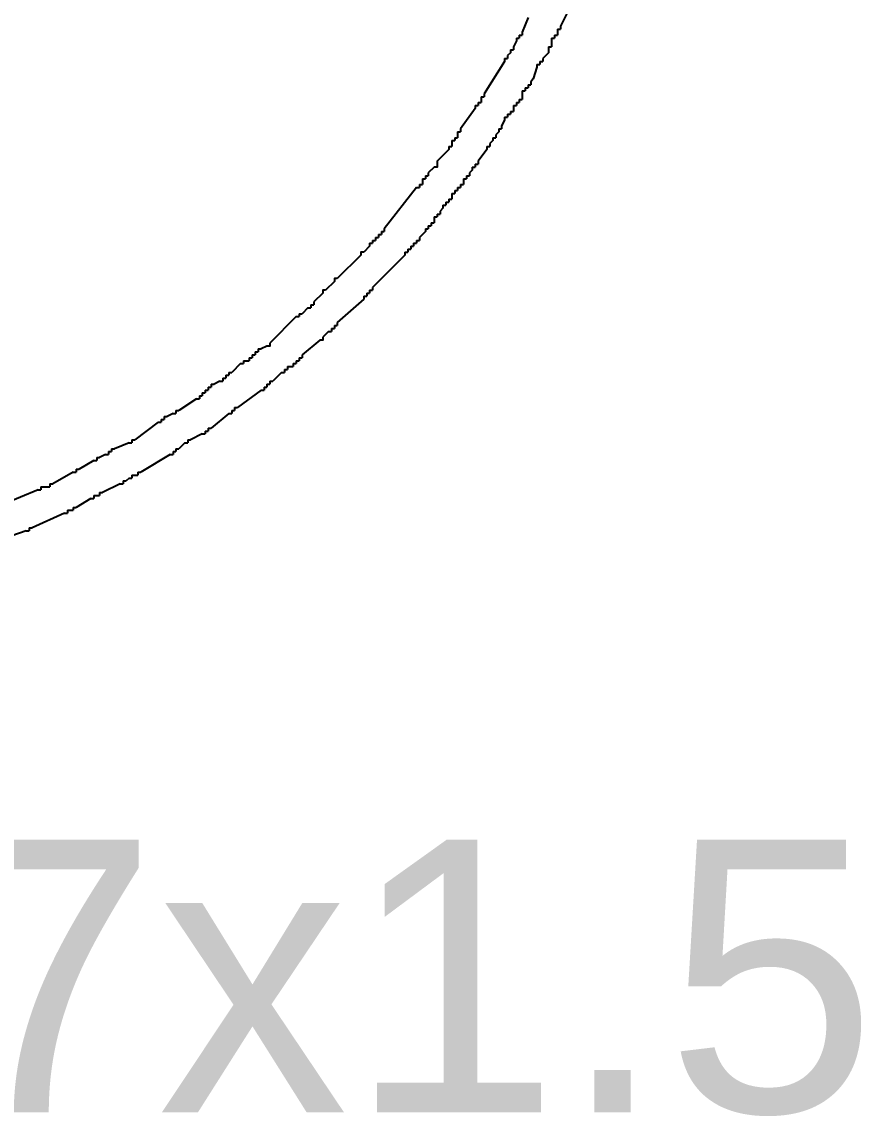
# Model space of a CAD drawing. Header units: millimetres. Extents: x -78 to 6757, y -2226 to 2184.
# Drawn here: x 75.01 to 93.49, y 1001.86 to 1025.96 of the extents above; entities that cross this region are included whole.
import ezdxf

# ---------------------------------------------------------------- set-up
doc = ezdxf.new("R2010")
doc.units = ezdxf.units.MM
doc.layers.add('LAYER_0', color=7, linetype='Continuous')
doc.styles.get("Standard").update_dxf_attribs({"font": 'TIMES.TTF'})
doc.linetypes.add('ZIPPED_TUBE', pattern='A,0.0001,-0.25,["~",Standard,S=1,R=0,X=-0.3,Y=-0.6],-0.25', length=0.5001)

# ---------------------------------------------------------------- blocks, each defined once
blk = doc.blocks.new('A$C31814A24')
at = {"color": 7, "linetype": 'Continuous'}
for points in [[(32.722, 10.338), (32.537, 9.969)], [(32.029, 10.107), (31.937, 9.876)], [(31.891, 9.83), (31.937, 9.83)], [(31.891, 9.83), (31.891, 9.784)], [(31.937, 9.876), (31.937, 9.83)], [(32.445, 9.83), (32.491, 9.83)], [(32.445, 9.83), (32.445, 9.784)], [(32.491, 9.923), (32.537, 9.923)], [(32.491, 9.923), (32.491, 9.876)], [(32.491, 9.876), (32.491, 9.83)], [(32.537, 9.969), (32.537, 9.923)], [(31.845, 9.738), (31.799, 9.646)], [(31.799, 9.646), (31.799, 9.6)], [(31.845, 9.784), (31.891, 9.784)], [(31.845, 9.784), (31.845, 9.738)], [(32.352, 9.646), (32.398, 9.646)], [(32.352, 9.646), (32.352, 9.6)], [(32.398, 9.784), (32.445, 9.784)], [(32.398, 9.784), (32.398, 9.738)], [(32.398, 9.738), (32.398, 9.692)], [(32.398, 9.692), (32.398, 9.646)], [(31.752, 9.553), (31.706, 9.507)], [(31.706, 9.507), (31.706, 9.461)], [(31.752, 9.6), (31.799, 9.6)], [(31.752, 9.6), (31.752, 9.553)], [(32.352, 9.6), (32.352, 9.553), (32.26, 9.461)], [(31.66, 9.415), (31.337, 8.907)], [(31.66, 9.461), (31.706, 9.461)], [(31.66, 9.461), (31.66, 9.415)], [(32.168, 9.323), (32.112, 9.143), (32.075, 9.092)], [(32.168, 9.369), (32.214, 9.369)], [(32.168, 9.369), (32.168, 9.323)], [(32.214, 9.415), (32.26, 9.415)], [(32.214, 9.415), (32.214, 9.369)], [(32.26, 9.461), (32.26, 9.415)], [(31.937, 8.953), (31.983, 8.953)], [(31.937, 8.953), (31.937, 8.907)], [(31.983, 9), (32.029, 9)], [(31.983, 9), (31.983, 8.953)], [(32.029, 9.046), (32.075, 9.046)], [(32.029, 9.046), (32.029, 9)], [(32.075, 9.092), (32.075, 9.046)], [(31.291, 8.861), (31.337, 8.861)], [(31.291, 8.861), (31.291, 8.815)], [(31.291, 8.815), (31.291, 8.769)], [(31.337, 8.907), (31.337, 8.861)], [(31.891, 8.815), (31.937, 8.815)], [(31.891, 8.815), (31.891, 8.769)], [(31.937, 8.907), (31.937, 8.861)], [(31.937, 8.861), (31.937, 8.815)], [(31.199, 8.677), (30.968, 8.353)], [(31.199, 8.723), (31.245, 8.723)], [(31.199, 8.723), (31.199, 8.677)], [(31.245, 8.769), (31.291, 8.769)], [(31.245, 8.769), (31.245, 8.723)], [(31.752, 8.63), (31.799, 8.63)], [(31.752, 8.63), (31.752, 8.584)], [(31.799, 8.723), (31.845, 8.723)], [(31.799, 8.723), (31.799, 8.677)], [(31.799, 8.677), (31.799, 8.63)], [(31.845, 8.769), (31.891, 8.769)], [(31.845, 8.769), (31.845, 8.723)], [(31.66, 8.492), (31.614, 8.4)], [(31.66, 8.538), (31.706, 8.538)], [(31.66, 8.538), (31.66, 8.492)], [(31.706, 8.584), (31.752, 8.584)], [(31.706, 8.584), (31.706, 8.538)], [(30.922, 8.307), (30.968, 8.307)], [(30.922, 8.307), (30.922, 8.261)], [(30.968, 8.353), (30.968, 8.307)], [(31.568, 8.307), (31.522, 8.261)], [(31.568, 8.353), (31.614, 8.353)], [(31.568, 8.353), (31.568, 8.307)], [(31.614, 8.4), (31.614, 8.353)], [(30.829, 8.169), (30.875, 8.169)], [(30.829, 8.169), (30.829, 8.123)], [(30.829, 8.123), (30.829, 8.077)], [(30.875, 8.215), (30.922, 8.215)], [(30.875, 8.215), (30.875, 8.169)], [(30.922, 8.261), (30.922, 8.215)], [(31.475, 8.169), (31.429, 8.123)], [(31.429, 8.123), (31.429, 8.077)], [(31.475, 8.215), (31.522, 8.215)], [(31.475, 8.215), (31.475, 8.169)], [(31.522, 8.261), (31.522, 8.215)], [(30.783, 8.03), (30.599, 7.846), (30.599, 7.8)], [(30.783, 8.077), (30.829, 8.077)], [(30.783, 8.077), (30.783, 8.03)], [(31.383, 8.03), (31.245, 7.846)], [(31.383, 8.077), (31.429, 8.077)], [(31.383, 8.077), (31.383, 8.03)], [(30.552, 7.753), (30.46, 7.661)], [(30.599, 7.8), (30.599, 7.753), (30.552, 7.753)], [(31.152, 7.753), (31.199, 7.753)], [(31.152, 7.753), (31.152, 7.707)], [(31.199, 7.8), (31.245, 7.8)], [(31.199, 7.8), (31.199, 7.753)], [(31.245, 7.846), (31.245, 7.8)], [(30.414, 7.615), (30.46, 7.615)], [(30.414, 7.615), (30.414, 7.569)], [(30.46, 7.661), (30.46, 7.615)], [(31.06, 7.615), (31.106, 7.615)], [(31.06, 7.615), (31.06, 7.569)], [(31.152, 7.707), (31.106, 7.661)], [(31.106, 7.661), (31.106, 7.615)], [(30.276, 7.43), (29.768, 6.784)], [(30.276, 7.43), (30.322, 7.43)], [(30.322, 7.477), (30.368, 7.477)], [(30.322, 7.477), (30.322, 7.43)], [(30.368, 7.569), (30.414, 7.569)], [(30.368, 7.569), (30.368, 7.523)], [(30.368, 7.523), (30.368, 7.477)], [(30.922, 7.43), (30.968, 7.43)], [(30.922, 7.43), (30.922, 7.384)], [(30.968, 7.477), (31.014, 7.477)], [(30.968, 7.477), (30.968, 7.43)], [(31.014, 7.569), (31.06, 7.569)], [(31.014, 7.569), (31.014, 7.523)], [(31.014, 7.523), (31.014, 7.477)], [(30.783, 7.246), (30.829, 7.246)], [(30.783, 7.246), (30.783, 7.2)], [(30.829, 7.338), (30.875, 7.338)], [(30.829, 7.338), (30.829, 7.292)], [(30.829, 7.292), (30.829, 7.246)], [(30.875, 7.384), (30.922, 7.384)], [(30.875, 7.384), (30.875, 7.338)], [(30.691, 7.107), (30.645, 7.061)], [(30.645, 7.061), (30.645, 7.015)], [(30.691, 7.154), (30.737, 7.154)], [(30.691, 7.154), (30.691, 7.107)], [(30.737, 7.2), (30.783, 7.2)], [(30.737, 7.2), (30.737, 7.154)], [(30.552, 6.969), (30.599, 6.969)], [(30.552, 6.969), (30.552, 6.923)], [(30.552, 6.923), (30.552, 6.877)], [(30.599, 7.015), (30.645, 7.015)], [(30.599, 7.015), (30.599, 6.969)], [(29.722, 6.738), (29.768, 6.738)], [(29.722, 6.738), (29.722, 6.692)], [(29.768, 6.784), (29.768, 6.738)], [(30.414, 6.738), (30.322, 6.646)], [(30.414, 6.784), (30.46, 6.784)], [(30.414, 6.784), (30.414, 6.738)], [(30.46, 6.83), (30.506, 6.83)], [(30.46, 6.83), (30.46, 6.784)], [(30.506, 6.877), (30.552, 6.877)], [(30.506, 6.877), (30.506, 6.83)], [(29.537, 6.554), (29.583, 6.554)], [(29.537, 6.554), (29.537, 6.507)], [(29.583, 6.6), (29.629, 6.6)], [(29.583, 6.6), (29.583, 6.554)], [(29.629, 6.646), (29.676, 6.646)], [(29.629, 6.646), (29.629, 6.6)], [(29.676, 6.692), (29.722, 6.692)], [(29.676, 6.692), (29.676, 6.646)], [(30.229, 6.554), (30.276, 6.554)], [(30.229, 6.554), (30.229, 6.507)], [(30.276, 6.6), (30.322, 6.6)], [(30.276, 6.6), (30.276, 6.554)], [(30.322, 6.646), (30.322, 6.6)], [(29.445, 6.415), (29.399, 6.415), (29.399, 6.369)], [(29.537, 6.507), (29.445, 6.415)], [(30.091, 6.415), (30.137, 6.415)], [(30.091, 6.415), (30.091, 6.369)], [(30.137, 6.461), (30.183, 6.461)], [(30.137, 6.461), (30.137, 6.415)], [(30.183, 6.507), (30.229, 6.507)], [(30.183, 6.507), (30.183, 6.461)], [(29.399, 6.369), (29.029, 6)], [(30.091, 6.369), (29.583, 5.861)], [(28.983, 5.954), (28.845, 5.815)], [(29.029, 6), (28.983, 6), (28.983, 5.954)], [(29.583, 5.861), (29.583, 5.815)], [(28.799, 5.769), (28.66, 5.631)], [(28.845, 5.815), (28.799, 5.815), (28.799, 5.769)], [(29.445, 5.723), (29.491, 5.723)], [(29.445, 5.723), (29.445, 5.677)], [(29.491, 5.769), (29.537, 5.769)], [(29.491, 5.769), (29.491, 5.723)], [(29.537, 5.815), (29.583, 5.815)], [(29.537, 5.815), (29.537, 5.769)], [(28.568, 5.538), (28.476, 5.446)], [(28.568, 5.538), (28.614, 5.538)], [(28.614, 5.584), (28.66, 5.584)], [(28.614, 5.584), (28.614, 5.538)], [(28.66, 5.631), (28.66, 5.584)], [(29.445, 5.677), (29.029, 5.307)], [(28.383, 5.4), (27.968, 4.984)], [(28.383, 5.4), (28.429, 5.4)], [(28.429, 5.446), (28.476, 5.446)], [(28.429, 5.446), (28.429, 5.4)], [(28.891, 5.169), (28.799, 5.077)], [(28.891, 5.169), (28.937, 5.169)], [(28.937, 5.215), (28.983, 5.215)], [(28.937, 5.215), (28.937, 5.169)], [(28.983, 5.261), (29.029, 5.261)], [(28.983, 5.261), (28.983, 5.215)], [(29.029, 5.307), (29.029, 5.261)], [(28.753, 5.031), (28.476, 4.8)], [(28.799, 5.077), (28.799, 5.031), (28.753, 5.031)], [(27.737, 4.846), (27.783, 4.846)], [(27.737, 4.846), (27.737, 4.8)], [(27.783, 4.892), (27.829, 4.892)], [(27.783, 4.892), (27.783, 4.846)], [(27.922, 4.938), (27.829, 4.892)], [(27.968, 4.984), (27.968, 4.938), (27.922, 4.938)], [(27.506, 4.661), (27.368, 4.523)], [(27.506, 4.661), (27.553, 4.661)], [(27.553, 4.707), (27.599, 4.707)], [(27.553, 4.707), (27.553, 4.661)], [(27.599, 4.707), (27.645, 4.707)], [(27.645, 4.754), (27.691, 4.754)], [(27.645, 4.754), (27.645, 4.707)], [(27.691, 4.8), (27.737, 4.8)], [(27.691, 4.8), (27.691, 4.754)], [(28.337, 4.661), (28.383, 4.661)], [(28.337, 4.661), (28.337, 4.615)], [(28.383, 4.707), (28.429, 4.707)], [(28.383, 4.707), (28.383, 4.661)], [(28.429, 4.754), (28.476, 4.754)], [(28.429, 4.754), (28.429, 4.707)], [(28.476, 4.8), (28.476, 4.754)], [(27.276, 4.477), (27.322, 4.477)], [(27.276, 4.477), (27.276, 4.431)], [(27.322, 4.523), (27.368, 4.523)], [(27.322, 4.523), (27.322, 4.477)], [(28.153, 4.523), (28.014, 4.384)], [(28.153, 4.523), (28.199, 4.523)], [(28.199, 4.569), (28.245, 4.569)], [(28.199, 4.569), (28.199, 4.523)], [(28.245, 4.615), (28.291, 4.615)], [(28.245, 4.615), (28.245, 4.569)], [(28.291, 4.615), (28.337, 4.615)], [(27.045, 4.338), (27.091, 4.338)], [(27.045, 4.338), (27.045, 4.292)], [(27.183, 4.384), (27.091, 4.338)], [(27.183, 4.384), (27.23, 4.384)], [(27.23, 4.431), (27.276, 4.431)], [(27.23, 4.431), (27.23, 4.384)], [(27.922, 4.338), (27.968, 4.338)], [(27.922, 4.338), (27.922, 4.292)], [(27.968, 4.384), (28.014, 4.384)], [(27.968, 4.384), (27.968, 4.338)], [(26.86, 4.154), (26.906, 4.154)], [(26.86, 4.154), (26.86, 4.108)], [(26.906, 4.2), (26.953, 4.2)], [(26.906, 4.2), (26.906, 4.154)], [(26.953, 4.246), (26.999, 4.246)], [(26.953, 4.246), (26.953, 4.2)], [(26.999, 4.292), (27.045, 4.292)], [(26.999, 4.292), (26.999, 4.246)], [(27.829, 4.246), (27.46, 3.969)], [(27.829, 4.246), (27.876, 4.246)], [(27.876, 4.292), (27.922, 4.292)], [(27.876, 4.292), (27.876, 4.246)], [(26.814, 4.108), (26.537, 3.923)], [(26.814, 4.108), (26.86, 4.108)], [(27.414, 3.969), (27.46, 3.969)], [(27.414, 3.969), (27.414, 3.923)], [(26.306, 3.831), (26.353, 3.831)], [(26.306, 3.831), (26.306, 3.784)], [(26.445, 3.877), (26.353, 3.831)], [(26.445, 3.877), (26.491, 3.877)], [(26.491, 3.923), (26.537, 3.923)], [(26.491, 3.923), (26.491, 3.877)], [(27.322, 3.877), (27.045, 3.646)], [(27.322, 3.877), (27.368, 3.877)], [(27.368, 3.923), (27.414, 3.923)], [(27.368, 3.923), (27.368, 3.877)], [(26.214, 3.738), (25.845, 3.461)], [(26.214, 3.738), (26.26, 3.738)], [(26.26, 3.784), (26.306, 3.784)], [(26.26, 3.784), (26.26, 3.738)], [(26.999, 3.646), (27.045, 3.646)], [(26.999, 3.646), (26.999, 3.6)], [(25.799, 3.461), (25.845, 3.461)], [(25.799, 3.461), (25.799, 3.415)], [(26.676, 3.461), (26.722, 3.461)], [(26.676, 3.461), (26.676, 3.415)], [(26.906, 3.554), (26.722, 3.461)], [(26.906, 3.554), (26.953, 3.554)], [(26.953, 3.6), (26.999, 3.6)], [(26.953, 3.6), (26.953, 3.554)], [(25.43, 3.277), (25.476, 3.277)], [(25.43, 3.277), (25.43, 3.231)], [(25.476, 3.323), (25.522, 3.323)], [(25.476, 3.323), (25.476, 3.277)], [(25.753, 3.415), (25.522, 3.323)], [(25.753, 3.415), (25.799, 3.415)], [(26.445, 3.277), (26.491, 3.277)], [(26.445, 3.277), (26.445, 3.231)], [(26.491, 3.323), (26.537, 3.323)], [(26.491, 3.323), (26.491, 3.277)], [(26.63, 3.415), (26.537, 3.323)], [(26.63, 3.415), (26.676, 3.415)], [(25.199, 3.138), (24.968, 3)], [(25.199, 3.138), (25.245, 3.138)], [(25.245, 3.184), (25.291, 3.184)], [(25.245, 3.184), (25.245, 3.138)], [(25.383, 3.231), (25.291, 3.184)], [(25.383, 3.231), (25.43, 3.231)], [(26.399, 3.231), (25.937, 2.954)], [(26.399, 3.231), (26.445, 3.231)], [(24.876, 2.954), (24.553, 2.769)], [(24.876, 2.954), (24.922, 2.954)], [(24.922, 3), (24.968, 3)], [(24.922, 3), (24.922, 2.954)], [(25.891, 2.954), (25.937, 2.954)], [(25.891, 2.954), (25.891, 2.908)], [(24.507, 2.769), (24.553, 2.769)], [(24.507, 2.769), (24.507, 2.723)], [(25.614, 2.769), (25.337, 2.631)], [(25.614, 2.769), (25.66, 2.769)], [(25.66, 2.815), (25.706, 2.815)], [(25.66, 2.815), (25.66, 2.769)], [(25.753, 2.861), (25.706, 2.815)], [(25.753, 2.861), (25.799, 2.861)], [(25.799, 2.908), (25.845, 2.908)], [(25.799, 2.908), (25.799, 2.861)], [(25.845, 2.908), (25.891, 2.908)], [(24.322, 2.677), (23.768, 2.446)], [(24.322, 2.677), (24.368, 2.677)], [(24.368, 2.723), (24.414, 2.723)], [(24.368, 2.723), (24.368, 2.677)], [(24.414, 2.723), (24.46, 2.723)], [(24.46, 2.723), (24.507, 2.723)], [(25.199, 2.584), (25.245, 2.584)], [(25.199, 2.584), (25.199, 2.538)], [(25.245, 2.584), (25.291, 2.584)], [(25.291, 2.631), (25.337, 2.631)], [(25.291, 2.631), (25.291, 2.584)], [(25.153, 2.538), (24.922, 2.4)], [(25.153, 2.538), (25.199, 2.538)], [(24.737, 2.308), (24.23, 2.077)], [(24.737, 2.308), (24.783, 2.308)], [(24.783, 2.354), (24.83, 2.354)], [(24.783, 2.354), (24.783, 2.308)], [(24.83, 2.354), (24.876, 2.354)], [(24.876, 2.4), (24.922, 2.4)], [(24.876, 2.4), (24.876, 2.354)], [(24.183, 2.077), (24.23, 2.077)], [(24.183, 2.077), (24.183, 2.031)], [(24.137, 2.031), (23.214, 1.708)], [(24.137, 2.031), (24.183, 2.031)]]:
    blk.add_lwpolyline(points, dxfattribs=at)
blk = doc.blocks.new('418000670')
at = {"layer": 'LAYER_0', "color": 7, "linetype": 'Continuous', "xscale": 1.400000000000006, "yscale": 1.399999999999999, "zscale": 1.4}
blk.add_blockref('A$C31814A24', (121.627, 24.318), dxfattribs=at)
at = {"layer": 'LAYER_0', "color": 7, "linetype": 'Continuous', "insert": (120.59, 20.355), "char_height": 6, "width": 590.65797, "attachment_point": 1}
blk.add_mtext('{\\fArial|b0|i0|c0|p32;PIN.DIN.7x1.5}', dxfattribs=at)

msp = doc.modelspace()

# ---------------------------------------------------------------- block references
at = {"linetype": 'ZIPPED_TUBE'}
msp.add_blockref('418000670', (-80.311, 987.586), dxfattribs=at)

doc.saveas('drawing.dxf')
